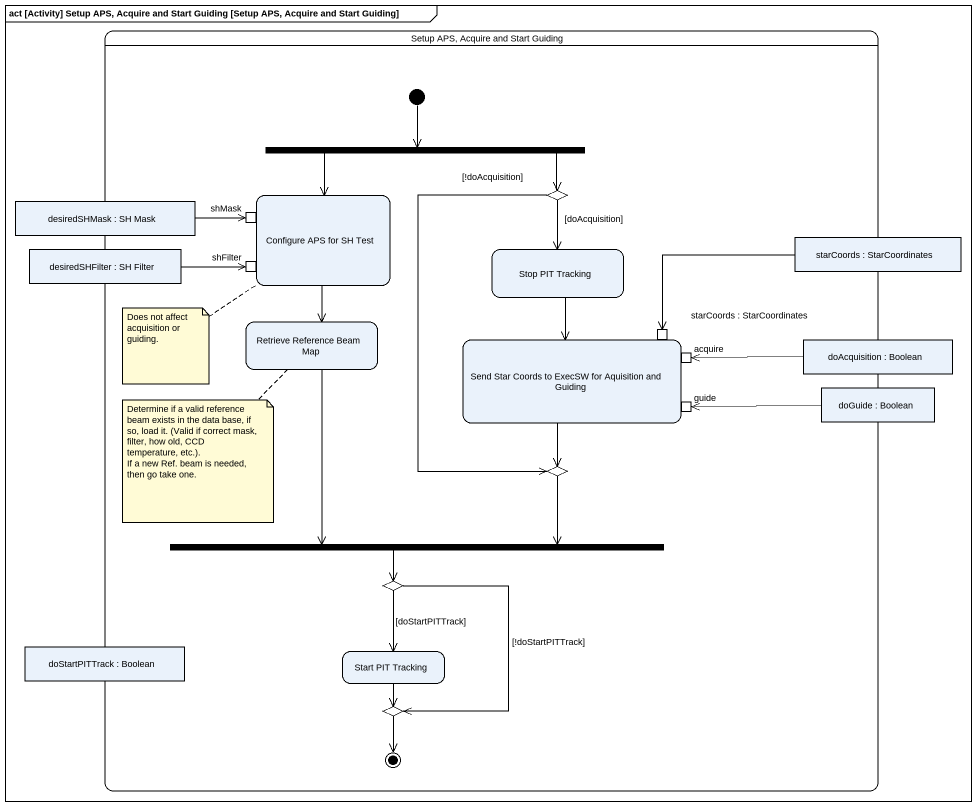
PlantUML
@startuml
mainframe act [Activity] Setup APS, Acquire and Start Guiding [Setup APS, Acquire and Start Guiding]
hide empty description
state "Setup APS, Acquire and Start Guiding" as Setup_APS_Acquire_and_Start {
  state fork1 <<fork>>
  state "Configure APS for SH Test" as Configure_APS_for_SH_Test {
    state shMask <<inputPin>>
    state shFilter <<inputPin>>
  }
  state choice1 <<choice>>
  state "desiredSHMask : SH Mask" as desiredSHMask <<object>>
  state "starCoords : StarCoordinates" as starCoords <<object>>
  state "desiredSHFilter : SH Filter" as desiredSHFilter <<object>>
  state "Stop PIT Tracking" as Stop_PIT_Tracking
  state "Retrieve Reference Beam Map" as Retrieve_Reference_Beam_Map
  state "Send Star Coords to ExecSW for Aquisition and Guiding" as Send_Star_Coords_to_ExecSW {
    state "starCoords : StarCoordinates" as starCoords_StarCoordinates <<inputPin>>
    state acquire <<inputPin>>
    state guide <<inputPin>>
  }
  state "doAcquisition : Boolean" as doAcquisition <<object>>
  state "doGuide : Boolean" as doGuide <<object>>
  state choice2 <<choice>>
  state fork2 <<join>>
  state choice3 <<choice>>
  state "doStartPITTrack : Boolean" as doStartPITTrack <<object>>
  state "Start PIT Tracking" as Start_PIT_Tracking
  state choice4 <<choice>>
  [*] --> fork1
  choice4 --> [*]
}
fork1 --> Configure_APS_for_SH_Test
fork1 -right-> choice1
Configure_APS_for_SH_Test --> Retrieve_Reference_Beam_Map
choice1 --> Stop_PIT_Tracking : [doAcquisition]
choice1 --> choice2 : [!doAcquisition]
desiredSHMask -right-> shMask
starCoords -left-> starCoords_StarCoordinates
desiredSHFilter -right-> shFilter
Stop_PIT_Tracking --> Send_Star_Coords_to_ExecSW
Retrieve_Reference_Beam_Map --> fork2
Send_Star_Coords_to_ExecSW --> choice2
doAcquisition -left-> acquire
doGuide -left-> guide
choice2 -left-> fork2
fork2 --> choice3
choice3 --> Start_PIT_Tracking : [doStartPITTrack]
choice3 --> choice4 : [!doStartPITTrack]
Start_PIT_Tracking --> choice4
note bottom of Configure_APS_for_SH_Test : Does not affect acquisition or guiding.
note bottom of Retrieve_Reference_Beam_Map
  Determine if a valid reference beam exists in the data base, if so, load it. (Valid if correct mask, filter, how old, CCD temperature, etc.).
  If a new Ref. beam is needed, then go take one.
end note
@enduml
